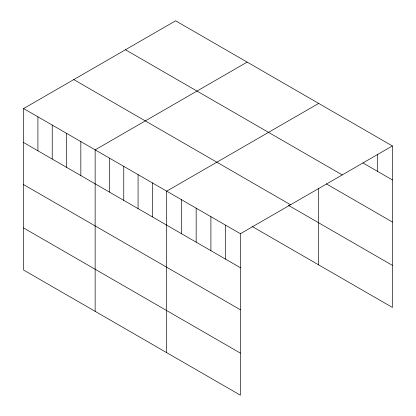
<?xml version="1.0" encoding="UTF-8"?>
<svg xmlns="http://www.w3.org/2000/svg" width="416" height="416" viewBox="0 0 416 416"><rect width="100%" height="100%" fill="white"/><g stroke="black" fill="none" stroke-linecap="round" stroke-linejoin="round"><path stroke-width="0.62" d="M23.608 108.555L240.391 233.714L240.391 395.2L23.608 270.041L23.608 108.555L175.609 20.8L392.392 145.959L392.392 307.445L252.101 226.444M247.146 62.104L95.144 149.859L95.144 311.345M318.687 103.407L166.686 191.162L166.686 352.648M240.391 233.714L392.392 145.959M362.908 162.916L392.392 179.936M125.45 49.759L342.233 174.918M326.331 183.872L392.392 222.014M73.767 79.596L290.55 204.755M288.418 205.338L392.392 265.366M23.608 142.537L240.391 267.696M23.608 184.616L240.391 309.774M23.608 227.963L240.391 353.122M377.65 154.118L377.65 171.428M318.687 188.256L318.687 264.888M225.649 225.207L225.649 259.184M210.907 216.694L210.907 250.671M196.165 208.182L196.165 242.164M181.428 199.675L181.428 233.652M152.376 182.9L152.376 216.882M138.07 174.642L138.07 208.619M123.76 166.379L123.76 200.361M109.455 158.122L109.455 192.098M80.839 141.601L80.839 175.578M66.529 133.338L66.529 167.32M52.224 125.081L52.224 159.058M37.913 116.818L37.913 150.795"/></g></svg>
